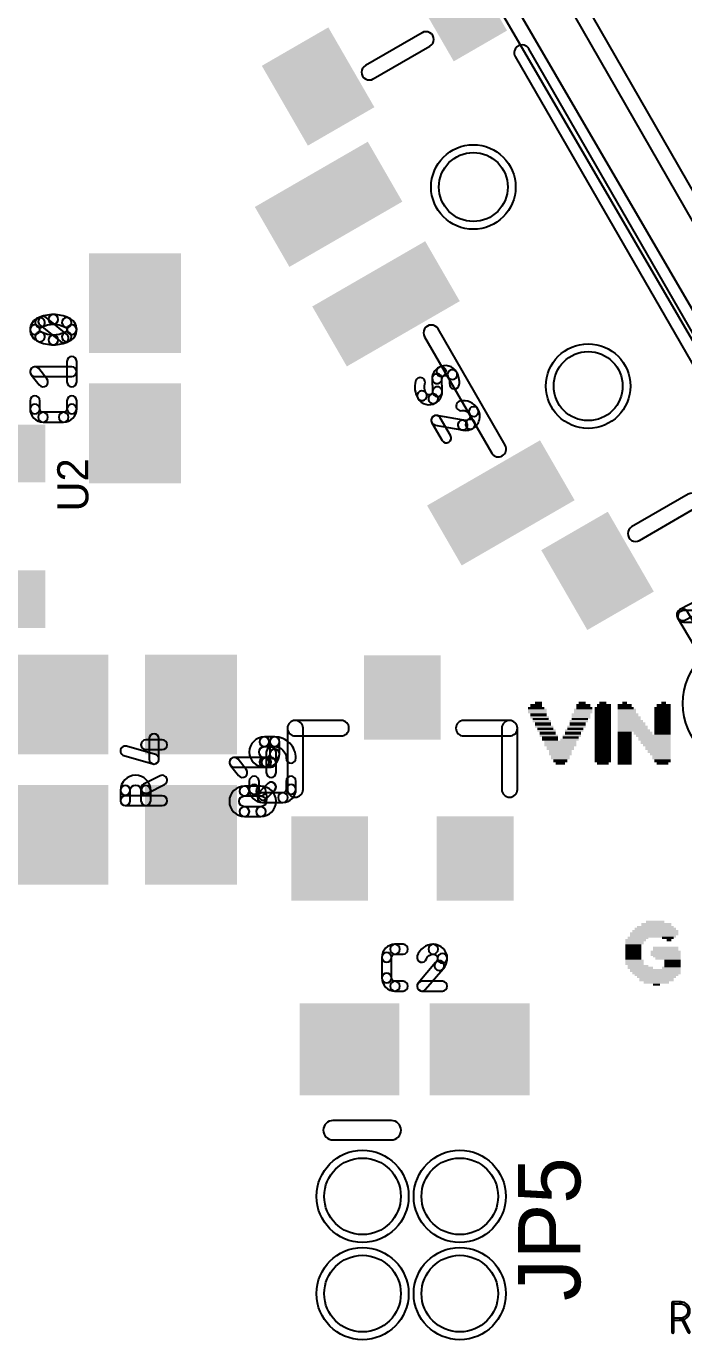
# Model space of a CAD drawing. Extents: x 0.02 to 3.96, y 0.03 to 4.16.
# Drawn here: x 2.188 to 2.526, y 3.138 to 3.813 of the extents above; entities that cross this region are included whole.
import ezdxf
from ezdxf.enums import TextEntityAlignment as Align

# ---------------------------------------------------------------- set-up
doc = ezdxf.new("R2010")
doc.units = 0
for name, color, linetype in [('17', 82, 'CONTINUOUS'), ('20', 253, 'CONTINUOUS'), ('21', 253, 'CONTINUOUS'), ('25', 253, 'CONTINUOUS'), ('29', 253, 'CONTINUOUS')]:
    doc.layers.add(name, color=color, linetype=linetype)

# ---------------------------------------------------------------- blocks, each defined once
blk = doc.blocks.new('RECT')
blk.add_solid([(-0.5, -0.5), (0.5, -0.5), (-0.5, 0.5), (0.5, 0.5)])
blk = doc.blocks.new('ROUNDP')
blk.add_circle((0, 0), 0.5)

msp = doc.modelspace()

# ---------------------------------------------------------------- linework, layer by layer
at = {"layer": '20'}
for points in [[(2.391033, 3.955506), (2.788283, 3.264756, 1), (2.795217, 3.268744), (2.397967, 3.959494, 1)], [(2.371544, 3.924486), (2.756544, 3.263986, 1), (2.763456, 3.268014), (2.378456, 3.928514, 1)]]:
    msp.add_lwpolyline(points, format="xyb", close=True, dxfattribs=at)
for centre in [(2.417722, 3.730643), (2.476778, 3.628357)]:
    msp.add_circle(centre, 0.017717, dxfattribs=at)
at = {"layer": '21'}
for points in [[(2.391364, 3.80992), (2.362246, 3.793109, 1), (2.366246, 3.78618), (2.395364, 3.802991, 1)], [(2.552518, 3.617533), (2.446219, 3.801648, 1), (2.43929, 3.797648), (2.54559, 3.613533, 1)], [(2.434087, 3.597936), (2.39956, 3.65774, 1), (2.392632, 3.65374), (2.427159, 3.593936, 1)], [(2.528254, 3.57282), (2.499136, 3.556009, 1), (2.503136, 3.54908), (2.532254, 3.565891, 1)], [(2.349754, 3.456559), (2.326132, 3.456559, 1), (2.326132, 3.448559), (2.349754, 3.448559, 1)], [(2.322132, 3.452559), (2.322132, 3.421063, 1), (2.330132, 3.421063), (2.330132, 3.452559, 1)], [(2.412746, 3.448559), (2.436368, 3.448559, 1), (2.436368, 3.456559), (2.412746, 3.456559, 1)], [(2.432368, 3.452559), (2.432368, 3.421063, 1), (2.440368, 3.421063), (2.440368, 3.452559, 1)], [(2.345553, 3.240976), (2.375553, 3.240976, 1), (2.375553, 3.250976), (2.345553, 3.250976, 1)]]:
    msp.add_lwpolyline(points, format="xyb", close=True, dxfattribs=at)
at = {"layer": '25'}
for points in [[(2.20175, 3.660134, 1), (2.20175, 3.665134, 0.113883), (2.193793, 3.663298, 1), (2.195984, 3.658804, -0.113883)], [(2.20175, 3.660134, 1), (2.20175, 3.665134, 0.113883), (2.193793, 3.663298, 1), (2.195984, 3.658804, -0.113883)], [(2.207516, 3.658804, 1), (2.209707, 3.663298, 0.113883), (2.20175, 3.665134, 1), (2.20175, 3.660134, -0.113883)], [(2.207516, 3.658804, 1), (2.209707, 3.663298, 0.113883), (2.20175, 3.665134, 1), (2.20175, 3.660134, -0.113883)], [(2.1957, 3.658686, 1), (2.194078, 3.663416, 0.32047), (2.18975, 3.657356, 1), (2.19475, 3.657356, -0.32047)], [(2.1957, 3.658686, 1), (2.194078, 3.663416, 0.32047), (2.18975, 3.657356, 1), (2.19475, 3.657356, -0.32047)], [(2.19475, 3.657356, 1), (2.18975, 3.657356, 0.320476), (2.194078, 3.651297, 1), (2.1957, 3.656027, -0.320476)], [(2.19475, 3.657356, 1), (2.18975, 3.657356, 0.320476), (2.194078, 3.651297, 1), (2.1957, 3.656027, -0.320476)], [(2.20859, 3.655086), (2.198034, 3.663531, 1), (2.194911, 3.659626), (2.205466, 3.651182, 1)], [(2.20859, 3.655086), (2.198034, 3.663531, 1), (2.194911, 3.659626), (2.205466, 3.651182, 1)], [(2.20875, 3.657356, 1), (2.21375, 3.657356, 0.320454), (2.209422, 3.663416, 1), (2.2078, 3.658686, -0.320454)], [(2.20875, 3.657356, 1), (2.21375, 3.657356, 0.320454), (2.209422, 3.663416, 1), (2.2078, 3.658686, -0.320454)], [(2.2078, 3.656027, 1), (2.209422, 3.651297, 0.320459), (2.21375, 3.657356, 1), (2.20875, 3.657356, -0.320459)], [(2.2078, 3.656027, 1), (2.209422, 3.651297, 0.320459), (2.21375, 3.657356, 1), (2.20875, 3.657356, -0.320459)], [(2.195984, 3.655909, 1), (2.193793, 3.651415, 0.113884), (2.20175, 3.649579, 1), (2.20175, 3.654579, -0.113884)], [(2.195984, 3.655909, 1), (2.193793, 3.651415, 0.113884), (2.20175, 3.649579, 1), (2.20175, 3.654579, -0.113884)], [(2.20175, 3.654579, 1), (2.20175, 3.649579, 0.113884), (2.209707, 3.651415, 1), (2.207516, 3.655909, -0.113884)], [(2.20175, 3.654579, 1), (2.20175, 3.649579, 0.113884), (2.209707, 3.651415, 1), (2.207516, 3.655909, -0.113884)], [(2.19225, 3.633257), (2.21125, 3.633257, 1), (2.21125, 3.638257), (2.19225, 3.638257, 1)], [(2.19225, 3.633257), (2.21125, 3.633257, 1), (2.21125, 3.638257), (2.19225, 3.638257, 1)], [(2.198424, 3.632041), (2.194202, 3.637318, 1), (2.190298, 3.634195), (2.19452, 3.628917, 1)], [(2.198424, 3.632041), (2.194202, 3.637318, 1), (2.190298, 3.634195), (2.19452, 3.628917, 1)], [(2.21375, 3.630479), (2.21375, 3.641034, 1), (2.20875, 3.641034), (2.20875, 3.630479, 1)], [(2.21375, 3.630479), (2.21375, 3.641034, 1), (2.20875, 3.641034), (2.20875, 3.630479, 1)], [(2.402452, 3.633648, 1), (2.399952, 3.637978, 0.265542), (2.396558, 3.63216, 1), (2.401558, 3.632115, -0.265542)], [(2.402452, 3.633648, 1), (2.399952, 3.637978, 0.265542), (2.396558, 3.63216, 1), (2.401558, 3.632115, -0.265542)], [(2.404804, 3.633017, 1), (2.409135, 3.635517, 0.414244), (2.399952, 3.637978, 1), (2.402452, 3.633648, -0.414244)], [(2.404804, 3.633017, 1), (2.409135, 3.635517, 0.414244), (2.399952, 3.637978, 1), (2.402452, 3.633648, -0.414244)], [(2.392837, 3.629543, 1), (2.388013, 3.630858, 0.200045), (2.389142, 3.622146, 1), (2.393472, 3.624646, -0.200045)], [(2.392837, 3.629543, 1), (2.388013, 3.630858, 0.200045), (2.389142, 3.622146, 1), (2.393472, 3.624646, -0.200045)], [(2.401717, 3.625587), (2.401557, 3.632198, 1), (2.396558, 3.632077), (2.396719, 3.625465, 1)], [(2.401717, 3.625587), (2.401557, 3.632198, 1), (2.396558, 3.632077), (2.396719, 3.625465, 1)], [(2.405491, 3.629661, 1), (2.410455, 3.629063, 0.162255), (2.409135, 3.635517, 1), (2.404804, 3.633017, -0.162255)], [(2.405491, 3.629661, 1), (2.410455, 3.629063, 0.162255), (2.409135, 3.635517, 1), (2.404804, 3.633017, -0.162255)], [(2.393472, 3.624646, 1), (2.389142, 3.622146, 0.414164), (2.398324, 3.619685, 1), (2.395824, 3.624016, -0.414164)], [(2.393472, 3.624646, 1), (2.389142, 3.622146, 0.414164), (2.398324, 3.619685, 1), (2.395824, 3.624016, -0.414164)], [(2.395824, 3.624016, 1), (2.398324, 3.619686, 0.265545), (2.401718, 3.625504, 1), (2.396718, 3.625548, -0.265545)], [(2.395824, 3.624016, 1), (2.398324, 3.619686, 0.265545), (2.401718, 3.625504, 1), (2.396718, 3.625548, -0.265545)], [(2.19475, 3.616588), (2.19475, 3.62081, 1), (2.18975, 3.62081), (2.18975, 3.616588, 1)], [(2.19475, 3.616588), (2.19475, 3.62081, 1), (2.18975, 3.62081), (2.18975, 3.616588, 1)], [(2.19475, 3.616588, 1), (2.18975, 3.616588, 0.414196), (2.196472, 3.609866, 1), (2.196472, 3.614866, -0.414196)], [(2.19475, 3.616588, 1), (2.18975, 3.616588, 0.414196), (2.196472, 3.609866, 1), (2.196472, 3.614866, -0.414196)], [(2.207028, 3.614866, 1), (2.207028, 3.609866, 0.414214), (2.21375, 3.616588, 1), (2.20875, 3.616588, -0.414214)], [(2.207028, 3.614866, 1), (2.207028, 3.609866, 0.414214), (2.21375, 3.616588, 1), (2.20875, 3.616588, -0.414214)], [(2.20875, 3.62081), (2.20875, 3.616588, 1), (2.21375, 3.616588), (2.21375, 3.62081, 1)], [(2.20875, 3.62081), (2.20875, 3.616588, 1), (2.21375, 3.616588), (2.21375, 3.62081, 1)], [(2.415772, 3.61402, 1), (2.420102, 3.616521, 0.325177), (2.410855, 3.620632, 1), (2.4119, 3.615742, -0.325177)], [(2.415772, 3.61402, 1), (2.420102, 3.616521, 0.325177), (2.410855, 3.620632, 1), (2.4119, 3.615742, -0.325177)], [(2.414948, 3.610947, 1), (2.417448, 3.606617, 0.414234), (2.420102, 3.616521, 1), (2.415772, 3.614021, -0.414234)], [(2.414948, 3.610947, 1), (2.417448, 3.606617, 0.414234), (2.420102, 3.616521, 1), (2.415772, 3.614021, -0.414234)], [(2.207028, 3.614866), (2.196472, 3.614866, 1), (2.196472, 3.609866), (2.207028, 3.609866, 1)], [(2.207028, 3.614866), (2.196472, 3.614866, 1), (2.196472, 3.609866), (2.207028, 3.609866, 1)], [(2.412657, 3.610765), (2.39903, 3.613258, 1), (2.39813, 3.608339), (2.411757, 3.605847, 1)], [(2.412657, 3.610765), (2.39903, 3.613258, 1), (2.39813, 3.608339), (2.411757, 3.605847, 1)], [(2.396415, 3.609548), (2.401692, 3.600407, 1), (2.406023, 3.602907), (2.400745, 3.612048, 1)], [(2.396415, 3.609548), (2.401692, 3.600407, 1), (2.406023, 3.602907), (2.400745, 3.612048, 1)], [(2.412913, 3.610704, 1), (2.411501, 3.605908, 0.205273), (2.417448, 3.606617, 1), (2.414948, 3.610947, -0.205273)], [(2.412913, 3.610704, 1), (2.411501, 3.605908, 0.205273), (2.417448, 3.606617, 1), (2.414948, 3.610947, -0.205273)], [(2.256028, 3.436647), (2.256028, 3.447202, 1), (2.251028, 3.447202), (2.251028, 3.436647, 1)], [(2.256028, 3.436647), (2.256028, 3.447202, 1), (2.251028, 3.447202), (2.251028, 3.436647, 1)], [(2.238063, 3.438465), (2.252841, 3.434243, 1), (2.254215, 3.439051), (2.239437, 3.443273, 1)], [(2.238063, 3.438465), (2.252841, 3.434243, 1), (2.254215, 3.439051), (2.239437, 3.443273, 1)], [(2.249306, 3.441536), (2.25775, 3.441536, 1), (2.25775, 3.446536), (2.249306, 3.446536, 1)], [(2.249306, 3.441536), (2.25775, 3.441536, 1), (2.25775, 3.446536), (2.249306, 3.446536, 1)], [(2.310278, 3.443084, 1), (2.310278, 3.448084, 1), (2.310278, 3.432529, 1), (2.310278, 3.437529, -1)], [(2.310278, 3.443084, 1), (2.310278, 3.448084, 1), (2.310278, 3.432529, 1), (2.310278, 3.437529, -1)], [(2.310278, 3.443084), (2.315556, 3.443084, 1), (2.315556, 3.448084), (2.310278, 3.448084, 1)], [(2.310278, 3.443084), (2.315556, 3.443084, 1), (2.315556, 3.448084), (2.310278, 3.448084, 1)], [(2.31625, 3.429746), (2.31625, 3.440302, 1), (2.31125, 3.440302), (2.31125, 3.429746, 1)], [(2.31625, 3.429746), (2.31625, 3.440302, 1), (2.31125, 3.440302), (2.31125, 3.429746, 1)], [(2.313056, 3.445584), (2.313056, 3.439251, 1), (2.318056, 3.439251), (2.318056, 3.445584, 1)], [(2.3215, 3.43714, 1), (2.3265, 3.43714, 0.414214), (2.315556, 3.448084, 1), (2.315556, 3.443084, -0.414214)], [(2.313056, 3.445584), (2.313056, 3.439251, 1), (2.318056, 3.439251), (2.318056, 3.445584, 1)], [(2.3215, 3.43714, 1), (2.3265, 3.43714, 0.414214), (2.315556, 3.448084, 1), (2.315556, 3.443084, -0.414214)], [(2.300924, 3.431308), (2.296702, 3.436586, 1), (2.292798, 3.433462), (2.29702, 3.428185, 1)], [(2.29475, 3.432524), (2.31375, 3.432524, 1), (2.31375, 3.437524), (2.29475, 3.437524, 1)], [(2.300924, 3.431308), (2.296702, 3.436586, 1), (2.292798, 3.433462), (2.29702, 3.428184, 1)], [(2.29475, 3.432524), (2.31375, 3.432524, 1), (2.31375, 3.437524), (2.29475, 3.437524, 1)], [(2.311333, 3.437529), (2.310278, 3.437529, 1), (2.310278, 3.432529), (2.311333, 3.432529, 1)], [(2.311333, 3.437529), (2.310278, 3.437529, 1), (2.310278, 3.432529), (2.311333, 3.432529, 1)], [(2.311333, 3.437529, 1), (2.311333, 3.432529, 0.414214), (2.318056, 3.439251, 1), (2.313056, 3.439251, -0.414214)], [(2.311333, 3.437529, 1), (2.311333, 3.432529, 0.414214), (2.318056, 3.439251, 1), (2.313056, 3.439251, -0.414214)], [(2.246806, 3.420575, 1), (2.251806, 3.420575, 1), (2.23625, 3.420575, 1), (2.24125, 3.420575, -1)], [(2.246806, 3.420575, 1), (2.251806, 3.420575, 1), (2.23625, 3.420575, 1), (2.24125, 3.420575, -1)], [(2.24125, 3.415298), (2.24125, 3.420575, 1), (2.23625, 3.420575), (2.23625, 3.415298, 1)], [(2.24125, 3.415298), (2.24125, 3.420575, 1), (2.23625, 3.420575), (2.23625, 3.415298, 1)], [(2.256632, 3.428089), (2.248188, 3.423867, 1), (2.250424, 3.419395), (2.258868, 3.423617, 1)], [(2.256632, 3.428089), (2.248188, 3.423867, 1), (2.250424, 3.419395), (2.258868, 3.423617, 1)], [(2.246806, 3.420575), (2.246806, 3.415298, 1), (2.251806, 3.415298), (2.251806, 3.420575, 1)], [(2.246806, 3.420575), (2.246806, 3.415298, 1), (2.251806, 3.415298), (2.251806, 3.420575, 1)], [(2.300028, 3.417754, 1), (2.300028, 3.422754, 1), (2.300028, 3.407198, 1), (2.300028, 3.412198, -1)], [(2.300028, 3.417753, 1), (2.300028, 3.422753, 1), (2.300028, 3.407198, 1), (2.300028, 3.412198, -1)], [(2.300028, 3.417754), (2.308472, 3.417754, 1), (2.308472, 3.422754), (2.300028, 3.422754, 1)], [(2.300028, 3.417754), (2.308472, 3.417754, 1), (2.308472, 3.422754), (2.300028, 3.422754, 1)], [(2.3075, 3.421138), (2.3075, 3.42536, 1), (2.3025, 3.42536), (2.3025, 3.421138, 1)], [(2.3075, 3.421138), (2.3075, 3.42536, 1), (2.3025, 3.42536), (2.3025, 3.421138, 1)], [(2.3075, 3.421138, 1), (2.3025, 3.421138, 0.414196), (2.309222, 3.414416, 1), (2.309222, 3.419416, -0.414196)], [(2.3075, 3.421138, 1), (2.3025, 3.421138, 0.414196), (2.309222, 3.414416, 1), (2.309222, 3.419416, -0.414196)], [(2.308472, 3.412198, 1), (2.308472, 3.407198, 1), (2.308472, 3.422754, 1), (2.308472, 3.417754, -1)], [(2.308472, 3.412198, 1), (2.308472, 3.407198, 1), (2.308472, 3.422754, 1), (2.308472, 3.417754, -1)], [(2.311296, 3.416375), (2.315518, 3.420597, 1), (2.311982, 3.424133), (2.30776, 3.41991, 1)], [(2.311295, 3.416375), (2.315518, 3.420597, 1), (2.311982, 3.424132), (2.30776, 3.41991, 1)], [(2.319778, 3.419416, 1), (2.319778, 3.414416, 0.414214), (2.3265, 3.421138, 1), (2.3215, 3.421138, -0.414214)], [(2.319778, 3.419416, 1), (2.319778, 3.414416, 0.414214), (2.3265, 3.421138, 1), (2.3215, 3.421138, -0.414214)], [(2.3215, 3.42536), (2.3215, 3.421138, 1), (2.3265, 3.421138), (2.3265, 3.42536, 1)], [(2.3215, 3.42536), (2.3215, 3.421138, 1), (2.3265, 3.421138), (2.3265, 3.42536, 1)], [(2.25775, 3.417798), (2.23875, 3.417798, 1), (2.23875, 3.412798), (2.25775, 3.412798, 1)], [(2.25775, 3.417798), (2.23875, 3.417798, 1), (2.23875, 3.412798), (2.25775, 3.412798, 1)], [(2.319778, 3.419416), (2.309222, 3.419416, 1), (2.309222, 3.414416), (2.319778, 3.414416, 1)], [(2.319778, 3.419416), (2.309222, 3.419416, 1), (2.309222, 3.414416), (2.319778, 3.414416, 1)], [(2.308472, 3.412198), (2.300028, 3.412198, 1), (2.300028, 3.407198), (2.308472, 3.407198, 1)], [(2.308472, 3.412198), (2.300028, 3.412198, 1), (2.300028, 3.407198), (2.308472, 3.407198, 1)], [(2.377388, 3.3365, 1), (2.377388, 3.3415, 0.414205), (2.370666, 3.334778, 1), (2.375666, 3.334778, -0.414205)], [(2.377388, 3.3365, 1), (2.377388, 3.3415, 0.414205), (2.370666, 3.334778, 1), (2.375666, 3.334778, -0.414205)], [(2.377388, 3.3365), (2.38161, 3.3365, 1), (2.38161, 3.3415), (2.377388, 3.3415, 1)], [(2.377388, 3.3365), (2.38161, 3.3365, 1), (2.38161, 3.3415), (2.377388, 3.3415, 1)], [(2.397084, 3.3365, 1), (2.397084, 3.3415, 0.325185), (2.3889, 3.335548, 1), (2.393657, 3.334007, -0.325185)], [(2.397084, 3.3365, 1), (2.397084, 3.3415, 0.325185), (2.3889, 3.335548, 1), (2.393657, 3.334007, -0.325185)], [(2.399334, 3.33425, 1), (2.404334, 3.33425, 0.414214), (2.397084, 3.3415, 1), (2.397084, 3.3365, -0.414214)], [(2.399334, 3.33425, 1), (2.404334, 3.33425, 0.414214), (2.397084, 3.3415, 1), (2.397084, 3.3365, -0.414214)], [(2.375666, 3.324222), (2.375666, 3.334778, 1), (2.370666, 3.334778), (2.370666, 3.324222, 1)], [(2.375666, 3.324222), (2.375666, 3.334778, 1), (2.370666, 3.334778), (2.370666, 3.324222, 1)], [(2.398527, 3.332366, 1), (2.401975, 3.328745, 0.205254), (2.404334, 3.33425, 1), (2.399334, 3.33425, -0.205254)], [(2.398527, 3.332366, 1), (2.401975, 3.328745, 0.205254), (2.404334, 3.33425, 1), (2.399334, 3.33425, -0.205254)], [(2.398346, 3.332175), (2.389374, 3.321619, 1), (2.393184, 3.318381), (2.402156, 3.328936, 1)], [(2.398346, 3.332175), (2.389374, 3.321619, 1), (2.393184, 3.318381), (2.402156, 3.328936, 1)], [(2.375666, 3.324222, 1), (2.370666, 3.324222, 0.414214), (2.377388, 3.3175, 1), (2.377388, 3.3225, -0.414214)], [(2.375666, 3.324222, 1), (2.370666, 3.324222, 0.414214), (2.377388, 3.3175, 1), (2.377388, 3.3225, -0.414214)], [(2.38161, 3.3225), (2.377388, 3.3225, 1), (2.377388, 3.3175), (2.38161, 3.3175, 1)], [(2.38161, 3.3225), (2.377388, 3.3225, 1), (2.377388, 3.3175), (2.38161, 3.3175, 1)], [(2.391279, 3.3175), (2.401834, 3.3175, 1), (2.401834, 3.3225), (2.391279, 3.3225, 1)], [(2.391279, 3.3175), (2.401834, 3.3175, 1), (2.401834, 3.3225), (2.391279, 3.3225, 1)], [(2.52075, 3.14225), (2.52075, 3.15725, 1), (2.51975, 3.15725), (2.51975, 3.14225, 1)], [(2.52025, 3.15675), (2.524417, 3.15675, 1), (2.524417, 3.15775), (2.52025, 3.15775, 1)], [(2.52075, 3.14225), (2.52075, 3.15725, 1), (2.51975, 3.15725), (2.51975, 3.14225, 1)], [(2.52025, 3.15675), (2.524417, 3.15675, 1), (2.524417, 3.15775), (2.52025, 3.15775, 1)], [(2.524417, 3.149417, 1), (2.524417, 3.148417, 1), (2.524417, 3.15775, 1), (2.524417, 3.15675, -1)], [(2.524417, 3.149417, 1), (2.524417, 3.148417, 1), (2.524417, 3.15775, 1), (2.524417, 3.15675, -1)], [(2.524417, 3.149417), (2.52025, 3.149417, 1), (2.52025, 3.148417), (2.524417, 3.148417, 1)], [(2.524417, 3.149417), (2.52025, 3.149417, 1), (2.52025, 3.148417), (2.524417, 3.148417, 1)], [(2.529031, 3.142474), (2.525697, 3.14914, 1), (2.524803, 3.148693), (2.528136, 3.142026, 1)], [(2.529031, 3.142474), (2.525697, 3.14914, 1), (2.524803, 3.148693), (2.528136, 3.142026, 1)]]:
    msp.add_lwpolyline(points, format="xyb", close=True, dxfattribs=at)
at = {"layer": '29'}
for points in [[(2.53311, 3.518315), (2.52396, 3.513519, 1), (2.526745, 3.508205), (2.535895, 3.513, 1)], [(2.522771, 3.509334), (2.580085, 3.412463, 1), (2.585249, 3.415519), (2.527934, 3.51239, 1)], [(2.525862, 3.507), (2.590257, 3.507, 1), (2.590257, 3.513), (2.525862, 3.513, 1)]]:
    msp.add_lwpolyline(points, format="xyb", close=True, dxfattribs=at)
for centre in [(2.417722, 3.730643), (2.476778, 3.628357)]:
    msp.add_circle(centre, 0.021717, dxfattribs=at)

# ---------------------------------------------------------------- block references
at = {"layer": '17'}
for p, xscale, yscale, rotation in [((2.55925, 3.46525), 0.0675, 0.0675, 300), ((2.55925, 3.46525), 0.0675, 0.0675, 300), ((2.36075, 3.212), 0.03937, 0.03937, 270), ((2.36075, 3.212), 0.03937, 0.03937, 270), ((2.41075, 3.212), 0.03937, 0.03937, 270), ((2.41075, 3.212), 0.03937, 0.03937, 270), ((2.36075, 3.162), 0.03937, 0.03937, 270), ((2.36075, 3.162), 0.03937, 0.03937, 270), ((2.41075, 3.162), 0.03937, 0.03937, 270), ((2.41075, 3.162), 0.03937, 0.03937, 270)]:
    msp.add_blockref('ROUNDP', p, dxfattribs=dict(at, xscale=xscale, yscale=yscale, rotation=rotation))
at = {"layer": '21'}
for p, xscale, yscale in [((2.450049, 3.462795), 0.008268, 0.001181), ((2.45064, 3.462008), 0.009449, 0.001181), ((2.450049, 3.464173), 0.005906, 0.001575), ((2.45123, 3.465551), 0.003543, 0.001181), ((2.474262, 3.462008), 0.009449, 0.001181), ((2.474262, 3.464173), 0.007087, 0.001575), ((2.474852, 3.462795), 0.008268, 0.001181), ((2.473671, 3.465551), 0.003543, 0.001181), ((2.484301, 3.462795), 0.008268, 0.001181), ((2.484301, 3.462008), 0.008268, 0.001181), ((2.484892, 3.464173), 0.007087, 0.001575), ((2.484301, 3.465551), 0.003543, 0.001181), ((2.495522, 3.464173), 0.007087, 0.001575), ((2.496112, 3.462795), 0.008268, 0.001181), ((2.496703, 3.462008), 0.009449, 0.001181), ((2.495522, 3.465551), 0.002362, 0.001181), ((2.51501, 3.462795), 0.008268, 0.001181), ((2.51501, 3.462008), 0.008268, 0.001181), ((2.5156, 3.464173), 0.007087, 0.001575), ((2.5156, 3.465551), 0.002362, 0.001181), ((2.45064, 3.460827), 0.009449, 0.001181), ((2.45123, 3.459449), 0.008268, 0.001575), ((2.451821, 3.458071), 0.009449, 0.001181), ((2.452411, 3.457283), 0.008268, 0.001181), ((2.453002, 3.456102), 0.009449, 0.001181), ((2.4719, 3.456102), 0.009449, 0.001181), ((2.47249, 3.457283), 0.008268, 0.001181), ((2.473081, 3.459449), 0.009449, 0.001575), ((2.473081, 3.458071), 0.009449, 0.001181), ((2.474262, 3.460827), 0.009449, 0.001181), ((2.484301, 3.460827), 0.008268, 0.001181), ((2.484301, 3.459449), 0.008268, 0.001575), ((2.484301, 3.458071), 0.008268, 0.001181), ((2.484301, 3.457283), 0.008268, 0.001181), ((2.484301, 3.456102), 0.008268, 0.001181), ((2.497293, 3.459449), 0.01063, 0.001575), ((2.498474, 3.456102), 0.012992, 0.001181), ((2.496703, 3.460827), 0.009449, 0.001181), ((2.497884, 3.458071), 0.011811, 0.001181), ((2.497884, 3.457283), 0.011811, 0.001181), ((2.51501, 3.460827), 0.008268, 0.001181), ((2.51501, 3.459449), 0.008268, 0.001575), ((2.51501, 3.458071), 0.008268, 0.001181), ((2.51501, 3.457283), 0.008268, 0.001181), ((2.51501, 3.456102), 0.008268, 0.001181), ((2.454183, 3.453346), 0.009449, 0.001181), ((2.453593, 3.454724), 0.008268, 0.001575), ((2.455364, 3.451378), 0.009449, 0.001181), ((2.454774, 3.452165), 0.008268, 0.001181), ((2.455955, 3.45), 0.008268, 0.001575), ((2.456545, 3.448622), 0.009449, 0.001181), ((2.468356, 3.448622), 0.009449, 0.001181), ((2.469537, 3.451378), 0.009449, 0.001181), ((2.468947, 3.45), 0.008268, 0.001575), ((2.470719, 3.453346), 0.009449, 0.001181), ((2.470128, 3.452165), 0.008268, 0.001181), ((2.471309, 3.454724), 0.008268, 0.001575), ((2.484301, 3.454724), 0.008268, 0.001575), ((2.484301, 3.453346), 0.008268, 0.001181), ((2.484301, 3.452165), 0.008268, 0.001181), ((2.484301, 3.451378), 0.008268, 0.001181), ((2.484301, 3.45), 0.008268, 0.001575), ((2.484301, 3.448622), 0.008268, 0.001181), ((2.499065, 3.454724), 0.014173, 0.001575), ((2.495522, 3.45), 0.007087, 0.001575), ((2.495522, 3.448622), 0.007087, 0.001181), ((2.499656, 3.453346), 0.015354, 0.001181), ((2.499656, 3.452165), 0.015354, 0.001181), ((2.500246, 3.451378), 0.016535, 0.001181), ((2.50497, 3.45), 0.009449, 0.001575), ((2.510285, 3.448622), 0.017717, 0.001181), ((2.51501, 3.454724), 0.008268, 0.001575), ((2.51501, 3.453346), 0.008268, 0.001181), ((2.51501, 3.452165), 0.008268, 0.001181), ((2.51501, 3.451378), 0.008268, 0.001181), ((2.51501, 3.45), 0.008268, 0.001575), ((2.457136, 3.447835), 0.008268, 0.001181), ((2.457136, 3.446654), 0.008268, 0.001181), ((2.462451, 3.445276), 0.016535, 0.001575), ((2.462451, 3.443898), 0.016535, 0.001181), ((2.462451, 3.442717), 0.014173, 0.001181), ((2.462451, 3.441929), 0.014173, 0.001181), ((2.467175, 3.446654), 0.009449, 0.001181), ((2.467766, 3.447835), 0.008268, 0.001181), ((2.484301, 3.447835), 0.008268, 0.001181), ((2.484301, 3.446654), 0.008268, 0.001181), ((2.484301, 3.445276), 0.008268, 0.001575), ((2.484301, 3.443898), 0.008268, 0.001181), ((2.484301, 3.442717), 0.008268, 0.001181), ((2.484301, 3.441929), 0.008268, 0.001181), ((2.495522, 3.447835), 0.007087, 0.001181), ((2.495522, 3.446654), 0.007087, 0.001181), ((2.495522, 3.445276), 0.007087, 0.001575), ((2.495522, 3.443898), 0.007087, 0.001181), ((2.495522, 3.442717), 0.007087, 0.001181), ((2.495522, 3.441929), 0.007087, 0.001181), ((2.510876, 3.447835), 0.016535, 0.001181), ((2.510876, 3.446654), 0.016535, 0.001181), ((2.511467, 3.445276), 0.015354, 0.001575), ((2.512057, 3.443898), 0.014173, 0.001181), ((2.512648, 3.442717), 0.012992, 0.001181), ((2.512648, 3.441929), 0.012992, 0.001181), ((2.462451, 3.440551), 0.011811, 0.001575), ((2.462451, 3.439173), 0.011811, 0.001181), ((2.462451, 3.438386), 0.009449, 0.001181), ((2.462451, 3.437205), 0.009449, 0.001181), ((2.462451, 3.435827), 0.007087, 0.001575), ((2.484301, 3.440551), 0.008268, 0.001575), ((2.484301, 3.439173), 0.008268, 0.001181), ((2.484301, 3.438386), 0.008268, 0.001181), ((2.484301, 3.437205), 0.008268, 0.001181), ((2.484301, 3.435827), 0.008268, 0.001575), ((2.495522, 3.440551), 0.007087, 0.001575), ((2.495522, 3.439173), 0.007087, 0.001181), ((2.495522, 3.438386), 0.007087, 0.001181), ((2.495522, 3.437205), 0.007087, 0.001181), ((2.495522, 3.435827), 0.007087, 0.001575), ((2.513238, 3.440551), 0.011811, 0.001575), ((2.513829, 3.439173), 0.01063, 0.001181), ((2.514419, 3.438386), 0.009449, 0.001181), ((2.514419, 3.437205), 0.009449, 0.001181), ((2.51501, 3.435827), 0.008268, 0.001575), ((2.462451, 3.434449), 0.004724, 0.001181), ((2.484301, 3.434449), 0.005906, 0.001181), ((2.495522, 3.434449), 0.007087, 0.001181), ((2.51501, 3.434449), 0.005906, 0.001181), ((2.510679, 3.346949), 0.024803, 0.001575), ((2.510679, 3.346949), 0.024803, 0.001575), ((2.51127, 3.348327), 0.023622, 0.001181), ((2.51127, 3.348327), 0.023622, 0.001181), ((2.51127, 3.349508), 0.02126, 0.001181), ((2.51127, 3.349508), 0.02126, 0.001181), ((2.51127, 3.350295), 0.018898, 0.001181), ((2.51127, 3.350295), 0.018898, 0.001181), ((2.51186, 3.351673), 0.015354, 0.001575), ((2.51186, 3.351673), 0.015354, 0.001575), ((2.51127, 3.353051), 0.009449, 0.001181), ((2.51127, 3.353051), 0.009449, 0.001181), ((2.50123, 3.343602), 0.01063, 0.001181), ((2.50123, 3.343602), 0.01063, 0.001181), ((2.500049, 3.340846), 0.008268, 0.001181), ((2.500049, 3.340846), 0.008268, 0.001181), ((2.50064, 3.342224), 0.009449, 0.001575), ((2.50064, 3.342224), 0.009449, 0.001575), ((2.502411, 3.344783), 0.01063, 0.001181), ((2.502411, 3.344783), 0.01063, 0.001181), ((2.510089, 3.345571), 0.023622, 0.001181), ((2.510089, 3.345571), 0.023622, 0.001181), ((2.517766, 3.344783), 0.005906, 0.001181), ((2.517766, 3.344783), 0.005906, 0.001181), ((2.518356, 3.343602), 0.002362, 0.001181), ((2.518356, 3.343602), 0.002362, 0.001181), ((2.500049, 3.339665), 0.008268, 0.001181), ((2.500049, 3.339665), 0.008268, 0.001181), ((2.500049, 3.338878), 0.008268, 0.001181), ((2.500049, 3.338878), 0.008268, 0.001181), ((2.500049, 3.3375), 0.008268, 0.001575), ((2.500049, 3.3375), 0.008268, 0.001575), ((2.500049, 3.336122), 0.008268, 0.001181), ((2.500049, 3.336122), 0.008268, 0.001181), ((2.500049, 3.335335), 0.008268, 0.001181), ((2.500049, 3.335335), 0.008268, 0.001181), ((2.500049, 3.334154), 0.008268, 0.001181), ((2.500049, 3.334154), 0.008268, 0.001181), ((2.516585, 3.3375), 0.015354, 0.001575), ((2.516585, 3.3375), 0.015354, 0.001575), ((2.516585, 3.336122), 0.015354, 0.001181), ((2.516585, 3.336122), 0.015354, 0.001181), ((2.517175, 3.335335), 0.014173, 0.001181), ((2.517175, 3.335335), 0.014173, 0.001181), ((2.516585, 3.339665), 0.012992, 0.001181), ((2.516585, 3.339665), 0.012992, 0.001181), ((2.516585, 3.338878), 0.012992, 0.001181), ((2.516585, 3.338878), 0.012992, 0.001181), ((2.517766, 3.334154), 0.012992, 0.001181), ((2.517766, 3.334154), 0.012992, 0.001181), ((2.50064, 3.332776), 0.009449, 0.001575), ((2.50064, 3.332776), 0.009449, 0.001575), ((2.50064, 3.331398), 0.009449, 0.001181), ((2.50064, 3.331398), 0.009449, 0.001181), ((2.502411, 3.330217), 0.01063, 0.001181), ((2.502411, 3.330217), 0.01063, 0.001181), ((2.503593, 3.329429), 0.012992, 0.001181), ((2.503593, 3.329429), 0.012992, 0.001181), ((2.51127, 3.328051), 0.025984, 0.001575), ((2.51127, 3.328051), 0.025984, 0.001575), ((2.519537, 3.329429), 0.009449, 0.001181), ((2.519537, 3.329429), 0.009449, 0.001181), ((2.520128, 3.332776), 0.008268, 0.001575), ((2.520128, 3.332776), 0.008268, 0.001575), ((2.520128, 3.331398), 0.008268, 0.001181), ((2.520128, 3.331398), 0.008268, 0.001181), ((2.520128, 3.330217), 0.008268, 0.001181), ((2.520128, 3.330217), 0.008268, 0.001181), ((2.51186, 3.326673), 0.024803, 0.001181), ((2.51186, 3.326673), 0.024803, 0.001181), ((2.51186, 3.325886), 0.022441, 0.001181), ((2.51186, 3.325886), 0.022441, 0.001181), ((2.51186, 3.324705), 0.020079, 0.001181), ((2.51186, 3.324705), 0.020079, 0.001181), ((2.51186, 3.323327), 0.017717, 0.001575), ((2.51186, 3.323327), 0.017717, 0.001575), ((2.51186, 3.321949), 0.012992, 0.001181), ((2.51186, 3.321949), 0.012992, 0.001181), ((2.51186, 3.320768), 0.003543, 0.001181), ((2.51186, 3.320768), 0.003543, 0.001181)]:
    msp.add_blockref('RECT', p, dxfattribs=dict(at, xscale=xscale, yscale=yscale))
at = {"layer": '29'}
for name, p, xscale, yscale, rotation in [('RECT', (2.409495, 3.823633), 0.04737, 0.031622, 300), ('RECT', (2.337895, 3.782295), 0.04737, 0.039496, 300), ('RECT', (2.343291, 3.721766), 0.035559, 0.067055, 120), ('RECT', (2.372819, 3.670623), 0.035559, 0.067055, 120), ('RECT', (2.24375, 3.670965), 0.051307, 0.04737, 90), ('RECT', (2.24375, 3.604035), 0.051307, 0.04737, 90), ('RECT', (2.169935, 3.593652), 0.029654, 0.055244, 270), ('RECT', (2.431874, 3.568336), 0.035559, 0.067055, 120), ('RECT', (2.481595, 3.533398), 0.04737, 0.039496, 300), ('RECT', (2.169935, 3.518848), 0.029654, 0.055244, 270), ('RECT', (2.20625, 3.464715), 0.051307, 0.04737, 270), ('RECT', (2.2725, 3.464715), 0.051307, 0.04737, 270), ('RECT', (2.20625, 3.397785), 0.051307, 0.04737, 270), ('RECT', (2.2725, 3.397785), 0.051307, 0.04737, 270), ('ROUNDP', (2.36075, 3.212), 0.04737, 0.04737, 270), ('ROUNDP', (2.41075, 3.212), 0.04737, 0.04737, 270), ('ROUNDP', (2.36075, 3.162), 0.04737, 0.04737, 270), ('ROUNDP', (2.41075, 3.162), 0.04737, 0.04737, 270)]:
    msp.add_blockref(name, p, dxfattribs=dict(at, xscale=xscale, yscale=yscale, rotation=rotation))
for p, xscale, yscale in [((2.38125, 3.468307), 0.039496, 0.043433), ((2.343848, 3.38563), 0.039496, 0.043433), ((2.418652, 3.38563), 0.039496, 0.043433), ((2.354035, 3.2875), 0.051307, 0.04737), ((2.420965, 3.2875), 0.051307, 0.04737)]:
    msp.add_blockref('RECT', p, dxfattribs=dict(at, xscale=xscale, yscale=yscale))

# ---------------------------------------------------------------- texts
at = {"layer": '25'}
for s, height, p in [('U2', 0.016, (2.20375, 3.59125)), ('U2', 0.016, (2.20375, 3.59125)), ('JP5', 0.032, (2.44075, 3.232)), ('JP5', 0.032, (2.44075, 3.232))]:
    msp.add_text(s, height=height, rotation=90, dxfattribs=at).set_placement(p, align=Align.TOP_RIGHT)

doc.saveas('drawing.dxf')
